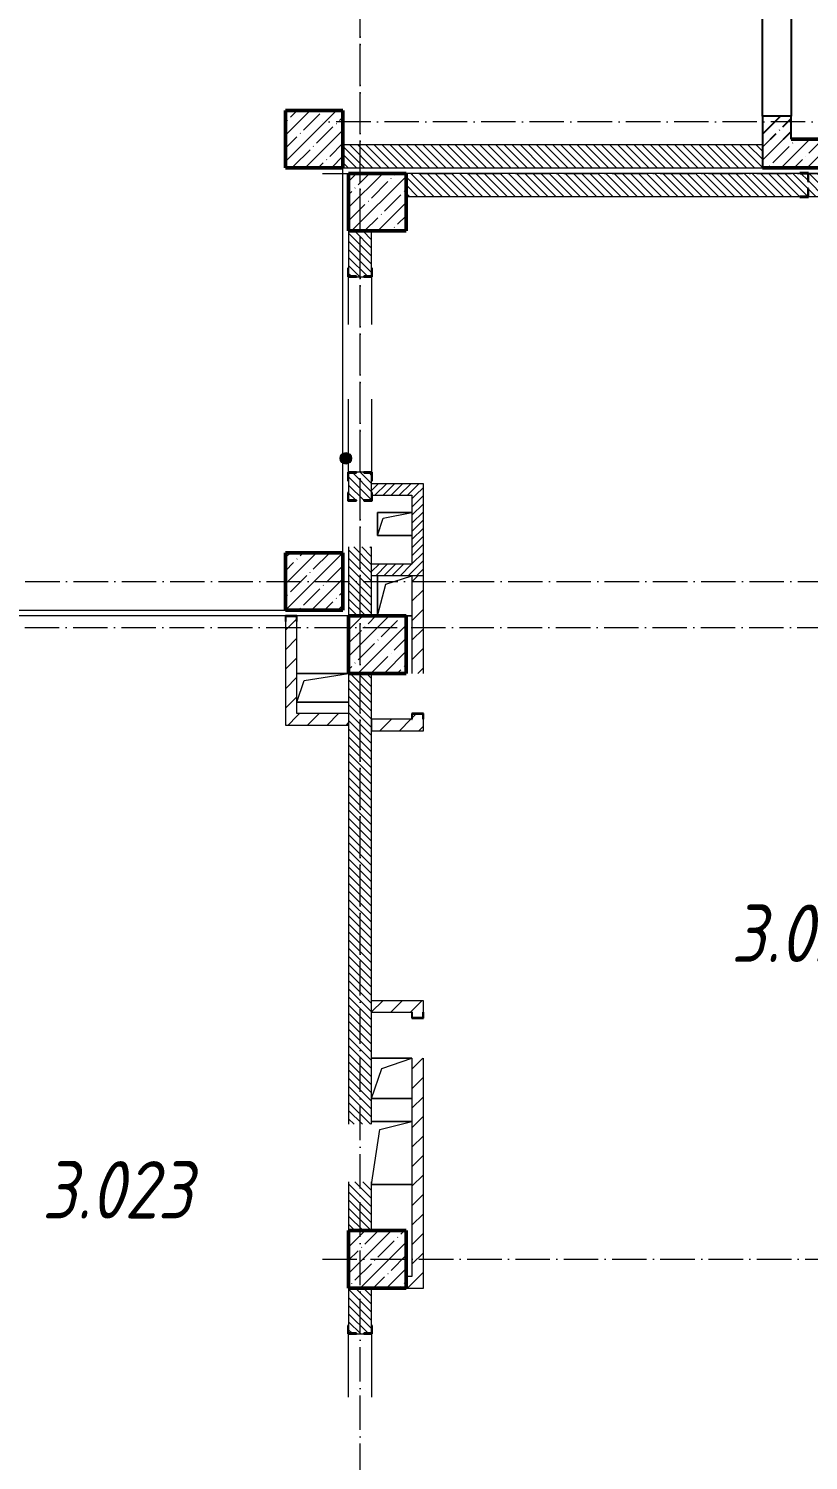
# Model space of a CAD drawing. Header units: millimetres. Extents: x -401725 to 250493, y 305116 to 802890.
# Drawn here: x 232895 to 239679, y 494597 to 507058 of the extents above; entities that cross this region are included whole.
import ezdxf

# ---------------------------------------------------------------- set-up
doc = ezdxf.new("R2010")
doc.units = ezdxf.units.MM
doc.linetypes.add('50_200_ШТРИХ_1Т_ш5_п1_п1_', pattern=[700, 500, -100, 0, -100])
for name, color, linetype, lineweight in [('A-FLOR-____-OTLN', 7, 'Continuous', 9), ('A-GENM-____-MCUT', 7, 'Continuous', 25), ('A-GENM-____-OTLN', 7, 'Continuous', 9), ('A-GENM-____-OTLN-1', 7, 'Continuous', 25), ('A-WALL-____-MCUT', 7, 'Continuous', 13), ('A-WALL-____-MCUT-1', 7, 'Continuous', 9), ('A-WALL-____-MCUT-2', 7, 'Continuous', 50), ('A-WALL-____-MCUT-3', 7, 'Continuous', 9), ('A-WALL-____-PATT-1', 7, 'Continuous', 9), ('A-WALL-FNSH-MCUT-1', 7, 'Continuous', 9), ('G-____-____-TEXT', 7, 'Continuous', 9), ('I-WALL-____-OTLN', 7, 'Continuous', 9), ('S-COLS-____-MCUT', 7, 'Continuous', 50), ('S-COLS-____-OTLN', 7, 'Continuous', 9), ('S-GRID-____-OTLN-1', 7, '50_200_ШТРИХ_1Т_ш5_п1_п1_', 9), ('Марки помещений', 7, 'Continuous', 9)]:
    doc.layers.add(name, color=color, linetype=linetype, lineweight=lineweight)
doc.styles.add('ISOCPEUR_I_2', font='isocpeui.ttf', dxfattribs={"width": 0.85, "height": 2.3})
pattern_1 = [(135, (142429.057, 459015.94), (-35.35534, -35.35534), [])]
pattern_2 = [(45, (-93500, -46531.04), (-114.04925, 114.04925), []), (45, (-93385.95, -46531.04), (-114.04925, 114.04925), [201.613, -40.323, 3.353, -36.97])]
pattern_3 = [(45, (-93500, -42681.04), (-114.04925, 114.04925), []), (45, (-93385.95, -42681.04), (-114.04925, 114.04925), [201.613, -40.323, 3.353, -36.97])]
pattern_4 = [(45, (-92950, -43231.04), (-114.04925, 114.04925), []), (45, (-92835.95, -43231.04), (-114.04925, 114.04925), [201.613, -40.323, 3.353, -36.97])]
pattern_5 = [(45, (-92950, -47081.04), (-114.04925, 114.04925), []), (45, (-92835.95, -47081.04), (-114.04925, 114.04925), [201.613, -40.323, 3.353, -36.97])]
pattern_6 = [(45, (142429.057, 459015.94), (-35.35534, 35.35534), [])]
pattern_7 = [(45, (142429.06, 459015.94), (-114.04925, 114.04925), []), (45, (142543.1, 459015.94), (-114.04925, 114.04925), [201.612, -40.322, 3.353, -36.97])]
pattern_8 = [(45, (142429.06, 459015.94), (-84.85281, 84.85281), [])]

# ---------------------------------------------------------------- blocks, each defined once
blk = doc.blocks.new('BSC_Колонна _Прямоугольная - 500х500-V115-АР1_План отверстий 3 этажа в осях 1-64_Ю-ЯЯ')
at = {"layer": 'S-COLS-____-OTLN'}
h = blk.add_hatch(dxfattribs=at)
h.set_pattern_fill('FP_120', color=256, style=0, pattern_type=2)
h.set_pattern_definition(pattern_2)
h.paths.add_polyline_path([(-250, -250), (250, -250), (250, 250), (-250, 250)], flags=0)
at = {"layer": 'S-COLS-____-MCUT'}
for p, q in [((250, 250), (-250, 250)), ((-250, 250), (-250, -250)), ((250, -250), (250, 250)), ((-250, -250), (250, -250))]:
    blk.add_line(p, q, dxfattribs=at)
blk = doc.blocks.new('BSC_Колонна _Прямоугольная - 500х500-V117-АР1_План отверстий 3 этажа в осях 1-64_Ю-ЯЯ')
at = {"layer": 'S-COLS-____-OTLN'}
h = blk.add_hatch(dxfattribs=at)
h.set_pattern_fill('FP_122', color=256, style=0, pattern_type=2)
h.set_pattern_definition(pattern_3)
h.paths.add_polyline_path([(-250, -250), (250, -250), (250, 250), (-250, 250), (-250, 12)], flags=0)
at = {"layer": 'S-COLS-____-MCUT'}
for p, q in [((250, 250), (-250, 250)), ((-250, 250), (-250, -250)), ((250, -250), (250, 250)), ((-250, -250), (250, -250))]:
    blk.add_line(p, q, dxfattribs=at)
blk = doc.blocks.new('BSC_Колонна _Прямоугольная - 500х500-V122-АР1_План отверстий 3 этажа в осях 1-64_Ю-ЯЯ')
at = {"layer": 'S-COLS-____-OTLN'}
h = blk.add_hatch(dxfattribs=at)
h.set_pattern_fill('FP_127', color=256, style=0, pattern_type=2)
h.set_pattern_definition(pattern_4)
h.paths.add_polyline_path([(-250, -250), (250, -250), (250, 250), (-250, 250)], flags=0)
at = {"layer": 'S-COLS-____-MCUT'}
for p, q in [((250, 250), (-250, 250)), ((-250, 250), (-250, -250)), ((250, -250), (250, 250)), ((-250, -250), (250, -250))]:
    blk.add_line(p, q, dxfattribs=at)
blk = doc.blocks.new('BSC_Колонна _Прямоугольная - 500х500-V123-АР1_План отверстий 3 этажа в осях 1-64_Ю-ЯЯ')
at = {"layer": 'S-COLS-____-OTLN'}
h = blk.add_hatch(dxfattribs=at)
h.set_pattern_fill('FP_128', color=256, style=0, pattern_type=2)
h.set_pattern_definition(pattern_5)
h.paths.add_polyline_path([(-250, -250), (250, -250), (250, 250), (-250, 250)], flags=0)
at = {"layer": 'S-COLS-____-MCUT'}
for p, q in [((250, 250), (-250, 250)), ((-250, 250), (-250, -250)), ((250, -250), (250, 250)), ((-250, -250), (250, -250))]:
    blk.add_line(p, q, dxfattribs=at)
blk = doc.blocks.new('Фахверк_СКБ_Уголок - 200_3550-28267367-АР1_План отверстий 3 этажа в осях 1-64_Ю-ЯЯ')
at = {"layer": 'A-GENM-____-MCUT'}
for p, q in [((200, 156), (125, 156)), ((125, 156), (125, 81)), ((131, 81), (131, 150)), ((131, 150), (200, 150)), ((200, 150), (200, 156)), ((125, 81), (131, 81)), ((131, 19), (125, 19)), ((125, 19), (125, -56)), ((131, -50), (131, 19)), ((125, -56), (200, -56)), ((200, -50), (131, -50)), ((200, -56), (200, -50))]:
    blk.add_line(p, q, dxfattribs=at)
blk = doc.blocks.new('Фахверк_СКБ_Уголок - 200_3960-28268576-АР1_План отверстий 3 этажа в осях 1-64_Ю-ЯЯ')
at = {"layer": 'A-GENM-____-MCUT'}
for p, q in [((200, 156), (125, 156)), ((125, 156), (125, 81)), ((131, 81), (131, 150)), ((131, 150), (200, 150)), ((200, 150), (200, 156)), ((125, 81), (131, 81)), ((131, 19), (125, 19)), ((125, 19), (125, -56)), ((131, -50), (131, 19)), ((125, -56), (200, -56)), ((200, -50), (131, -50)), ((200, -56), (200, -50))]:
    blk.add_line(p, q, dxfattribs=at)
blk = doc.blocks.new('154_Фахверк_СКБ_Швеллер - Тип_100_3960-28318856-АР1_План отверстий 3 этажа в осях 1-64_Ю-ЯЯ')
at = {"layer": 'A-GENM-____-MCUT'}
for p, q in [((175, 50), (125, 50)), ((125, 50), (125, -50)), ((128, 47), (175, 47)), ((128, -47), (128, 47)), ((175, 47), (175, 50)), ((125, -50), (175, -50)), ((175, -47), (128, -47)), ((175, -50), (175, -47))]:
    blk.add_line(p, q, dxfattribs=at)
blk = doc.blocks.new('AR_Отверстие прямоугольное _в плите_ - AR_Отверстие прямоугольное _в плите_-V172-АР1_План отверстий 3 этажа в осях 1-64_Ю-ЯЯ')
at = {"layer": 'A-GENM-____-OTLN'}
for p, q in [((150, 100), (-150, 100)), ((-150, 100), (-150, -100)), ((-150, -100), (-100, 50)), ((-100, 50), (150, 100)), ((-150, -100), (150, -100))]:
    blk.add_line(p, q, dxfattribs=at)
blk = doc.blocks.new('AR_Отверстие прямоугольное _в плите_ - AR_Отверстие прямоугольное _в плите_-30552830-АР1_План отверстий 3 этажа в осях 1-64_Ю-ЯЯ')
at = {"layer": 'A-GENM-____-OTLN'}
for p, q in [((225, 125), (-225, 125)), ((-163, 63), (225, 125)), ((-225, -125), (-163, 63)), ((-225, -125), (225, -125))]:
    blk.add_line(p, q, dxfattribs=at)
blk = doc.blocks.new('AR_Отверстие прямоугольное _в плите_ - AR_Отверстие прямоугольное _в плите_-30552583-АР1_План отверстий 3 этажа в осях 1-64_Ю-ЯЯ')
at = {"layer": 'A-GENM-____-OTLN'}
for p, q in [((-150, 175), (-150, -175)), ((-75, 100), (150, 175)), ((-150, -175), (-75, 100)), ((100, -175), (150, -175))]:
    blk.add_line(p, q, dxfattribs=at)
blk = doc.blocks.new('154_Фахверк_СКБ_Швеллер - Тип_100_3960_зеркало-28515619-АР1_План отверстий 3 этажа в осях 1-64_Ю-ЯЯ')
at = {"layer": 'A-GENM-____-MCUT'}
for p, q in [((175, 50), (125, 50)), ((125, 50), (125, -50)), ((128, 47), (175, 47)), ((128, -47), (128, 47)), ((175, 47), (175, 50)), ((125, -50), (175, -50)), ((175, -47), (128, -47)), ((175, -50), (175, -47))]:
    blk.add_line(p, q, dxfattribs=at)
blk = doc.blocks.new('BSC_Колонна _Прямоугольная - 500х500-V36-АР1_План отверстий 3 этажа в осях 1-64_А-ГГ')
at = {"layer": 'S-COLS-____-OTLN'}
h = blk.add_hatch(dxfattribs=at)
h.set_pattern_fill('FP_73', color=256, style=0, pattern_type=2)
h.set_pattern_definition([(45, (-93500, -37331.04), (-114.04925, 114.04925), []), (45, (-93385.95, -37331.04), (-114.04925, 114.04925), [201.613, -40.323, 3.353, -36.97])])
h.paths.add_polyline_path([(-250, -250), (250, -250), (250, 250), (-250, 250)], flags=0)
at = {"layer": 'S-COLS-____-MCUT'}
for p, q in [((250, 250), (-250, 250)), ((-250, 250), (-250, -250)), ((250, -250), (250, 250)), ((-250, -250), (250, -250))]:
    blk.add_line(p, q, dxfattribs=at)
blk = doc.blocks.new('BSC_Колонна _Прямоугольная - 500х500-V139-АР1_План отверстий 3 этажа в осях 1-64_А-ГГ')
at = {"layer": 'S-COLS-____-OTLN'}
h = blk.add_hatch(dxfattribs=at)
h.set_pattern_fill('FP_162', color=256, style=0, pattern_type=2)
h.set_pattern_definition(pattern_2)
h.paths.add_polyline_path([(-250, -250), (250, -250), (250, 250), (-250, 250)], flags=0)
at = {"layer": 'S-COLS-____-MCUT'}
for p, q in [((250, 250), (-250, 250)), ((-250, 250), (-250, -250)), ((250, -250), (250, 250)), ((-250, -250), (250, -250))]:
    blk.add_line(p, q, dxfattribs=at)
blk = doc.blocks.new('BSC_Колонна _Прямоугольная - 500х500-V141-АР1_План отверстий 3 этажа в осях 1-64_А-ГГ')
at = {"layer": 'S-COLS-____-OTLN'}
h = blk.add_hatch(dxfattribs=at)
h.set_pattern_fill('FP_164', color=256, style=0, pattern_type=2)
h.set_pattern_definition(pattern_3)
h.paths.add_polyline_path([(-250, -250), (250, -250), (250, 250), (-250, 250), (-250, 194)], flags=0)
at = {"layer": 'S-COLS-____-MCUT'}
for p, q in [((250, 250), (-250, 250)), ((-250, 250), (-250, -250)), ((250, -250), (250, 250)), ((-250, -250), (250, -250))]:
    blk.add_line(p, q, dxfattribs=at)
blk = doc.blocks.new('BSC_Колонна _Прямоугольная - 500х500-V146-АР1_План отверстий 3 этажа в осях 1-64_А-ГГ')
at = {"layer": 'S-COLS-____-OTLN'}
h = blk.add_hatch(dxfattribs=at)
h.set_pattern_fill('FP_169', color=256, style=0, pattern_type=2)
h.set_pattern_definition(pattern_4)
h.paths.add_polyline_path([(-250, -250), (250, -250), (250, 250), (-250, 250)], flags=0)
at = {"layer": 'S-COLS-____-MCUT'}
for p, q in [((250, 250), (-250, 250)), ((-250, 250), (-250, -250)), ((250, -250), (250, 250)), ((-250, -250), (250, -250))]:
    blk.add_line(p, q, dxfattribs=at)
blk = doc.blocks.new('BSC_Колонна _Прямоугольная - 500х500-V147-АР1_План отверстий 3 этажа в осях 1-64_А-ГГ')
at = {"layer": 'S-COLS-____-OTLN'}
h = blk.add_hatch(dxfattribs=at)
h.set_pattern_fill('FP_170', color=256, style=0, pattern_type=2)
h.set_pattern_definition(pattern_5)
h.paths.add_polyline_path([(-250, -250), (250, -250), (250, 250), (-250, 250)], flags=0)
at = {"layer": 'S-COLS-____-MCUT'}
for p, q in [((250, 250), (-250, 250)), ((-250, 250), (-250, -250)), ((250, -250), (250, 250)), ((-250, -250), (250, -250))]:
    blk.add_line(p, q, dxfattribs=at)
blk = doc.blocks.new('Фахверк_СКБ_Уголок - 200_3550-28267367-АР1_План отверстий 3 этажа в осях 1-64_А-ГГ')
at = {"layer": 'A-GENM-____-MCUT'}
for p, q in [((200, 156), (125, 156)), ((125, 156), (125, 81)), ((131, 81), (131, 150)), ((131, 150), (200, 150)), ((200, 150), (200, 156)), ((125, 81), (131, 81)), ((131, 19), (125, 19)), ((125, 19), (125, -56)), ((131, -50), (131, 19)), ((125, -56), (200, -56)), ((200, -50), (131, -50)), ((200, -56), (200, -50))]:
    blk.add_line(p, q, dxfattribs=at)
blk = doc.blocks.new('Фахверк_СКБ_Уголок - 200_3960-28268576-АР1_План отверстий 3 этажа в осях 1-64_А-ГГ')
at = {"layer": 'A-GENM-____-MCUT'}
for p, q in [((200, 156), (125, 156)), ((125, 156), (125, 81)), ((131, 81), (131, 150)), ((131, 150), (200, 150)), ((200, 150), (200, 156)), ((125, 81), (131, 81)), ((131, 19), (125, 19)), ((125, 19), (125, -56)), ((131, -50), (131, 19)), ((125, -56), (200, -56)), ((200, -50), (131, -50)), ((200, -56), (200, -50))]:
    blk.add_line(p, q, dxfattribs=at)
blk = doc.blocks.new('154_Фахверк_СКБ_Швеллер - Тип_100_3960-28318856-АР1_План отверстий 3 этажа в осях 1-64_А-ГГ')
at = {"layer": 'A-GENM-____-MCUT'}
for p, q in [((175, 50), (125, 50)), ((125, 50), (125, -50)), ((128, 47), (175, 47)), ((128, -47), (128, 47)), ((175, 47), (175, 50)), ((125, -50), (175, -50)), ((175, -47), (128, -47)), ((175, -50), (175, -47))]:
    blk.add_line(p, q, dxfattribs=at)
blk = doc.blocks.new('AR_Отверстие прямоугольное _в плите_ - AR_Отверстие прямоугольное _в плите_-30423629-АР1_План отверстий 3 этажа в осях 1-64_А-ГГ')
at = {"layer": 'A-GENM-____-OTLN'}
for p, q in [((150, 100), (-150, 100)), ((-150, 100), (-150, -100)), ((-150, -100), (-100, 50)), ((-100, 50), (150, 100)), ((-150, -100), (150, -100))]:
    blk.add_line(p, q, dxfattribs=at)
blk = doc.blocks.new('AR_Отверстие прямоугольное _в плите_ - AR_Отверстие прямоугольное _в плите_-30552830-АР1_План отверстий 3 этажа в осях 1-64_А-ГГ')
at = {"layer": 'A-GENM-____-OTLN'}
for p, q in [((225, 125), (-225, 125)), ((-163, 63), (225, 125)), ((-225, -125), (-163, 63)), ((-225, -125), (225, -125))]:
    blk.add_line(p, q, dxfattribs=at)
blk = doc.blocks.new('AR_Отверстие прямоугольное _в плите_ - AR_Отверстие прямоугольное _в плите_-30552583-АР1_План отверстий 3 этажа в осях 1-64_А-ГГ')
at = {"layer": 'A-GENM-____-OTLN'}
for p, q in [((-150, 175), (-150, -175)), ((-75, 100), (150, 175)), ((-150, -175), (-75, 100)), ((100, -175), (150, -175))]:
    blk.add_line(p, q, dxfattribs=at)
blk = doc.blocks.new('AR_Отверстие прямоугольное _в плите_ - AR_Отверстие прямоугольное _в плите_-30552844-АР1_План отверстий 3 этажа в осях 1-64_А-ГГ')
at = {"layer": 'A-GENM-____-OTLN'}
for p, q in [((175, 175), (-175, 175)), ((-87, 87), (175, 175)), ((-175, -175), (-87, 87)), ((-175, -175), (175, -175))]:
    blk.add_line(p, q, dxfattribs=at)
blk = doc.blocks.new('AR_Отверстие прямоугольное _в плите_ - AR_Отверстие прямоугольное _в плите_-30552585-АР1_План отверстий 3 этажа в осях 1-64_А-ГГ')
at = {"layer": 'A-GENM-____-OTLN'}
for p, q in [((175, 275), (-175, 275)), ((-105, 205), (175, 275)), ((-175, -275), (-105, 205)), ((-175, -275), (175, -275))]:
    blk.add_line(p, q, dxfattribs=at)
blk = doc.blocks.new('154_Фахверк_СКБ_Швеллер - Тип_100_3960_зеркало-28515619-АР1_План отверстий 3 этажа в осях 1-64_А-ГГ')
at = {"layer": 'A-GENM-____-MCUT'}
for p, q in [((175, 50), (125, 50)), ((125, 50), (125, -50)), ((128, 47), (175, 47)), ((128, -47), (128, 47)), ((175, 47), (175, 50)), ((125, -50), (175, -50)), ((175, -47), (128, -47)), ((175, -50), (175, -47))]:
    blk.add_line(p, q, dxfattribs=at)

msp = doc.modelspace()

# ---------------------------------------------------------------- hatches: boundary and pattern name
h = msp.add_hatch()
h.set_pattern_fill('FP_12', color=256, style=0, pattern_type=2)
h.set_pattern_definition(pattern_7)
h.paths.add_polyline_path([(239279.0567, 506096.983), (239529.0567, 506096.983), (239529.0567, 506296.983), (239279.0567, 506296.983)], flags=0)
h.paths.add_polyline_path([(239529.0567, 507896.983), (239529.0567, 508746.983), (239279.0567, 508746.983), (239279.0567, 507896.983)], flags=0)
h = msp.add_hatch()
h.set_pattern_fill('FP_38', color=256, style=0, pattern_type=2)
h.set_pattern_definition(pattern_7)
h.paths.add_polyline_path([(239529.0567, 506096.983), (239529.0567, 506296.983), (239279.0567, 506296.983), (239279.0567, 506096.983)], flags=0)
at = {"layer": 'A-WALL-____-PATT-1'}
h = msp.add_hatch(dxfattribs=at)
h.set_pattern_fill('FP_12', color=256, style=0, pattern_type=2)
h.set_pattern_definition(pattern_7)
h.paths.add_polyline_path([(243679.0567, 505846.983), (243679.0567, 506096.983), (239279.0567, 506096.983), (239279.0567, 505846.983), (243160.4952, 505846.983)], flags=0)
h = msp.add_hatch(dxfattribs=at)
h.set_pattern_fill('FP_38', color=256, style=0, pattern_type=2)
h.set_pattern_definition(pattern_7)
h.paths.add_polyline_path([(243679.0567, 505846.983), (243679.0567, 506096.983), (239279.0567, 506096.983), (239279.0567, 505846.983), (243160.8442, 505846.983)], flags=0)
h = msp.add_hatch(dxfattribs=at)
h.set_pattern_fill('FP_9', color=256, style=0, pattern_type=2)
h.set_pattern_definition(pattern_1)
h.paths.add_polyline_path([(239279.0567, 505846.983), (239279.0567, 506046.983), (235629.0567, 506046.983), (235629.0567, 505846.983), (237858.1023, 505846.983)], flags=0)
h = msp.add_hatch(dxfattribs=at)
h.set_pattern_fill('FP_6', color=256, style=0, pattern_type=2)
h.set_pattern_definition(pattern_1)
h.paths.add_polyline_path([(239279.0567, 505846.983), (239279.0567, 506046.983), (235629.0567, 506046.983), (235629.0567, 505846.983), (237858.4513, 505846.983)], flags=0)
h = msp.add_hatch(dxfattribs=at)
h.set_pattern_fill('FP_9', color=256, style=0, pattern_type=2)
h.set_pattern_definition(pattern_1)
h.paths.add_polyline_path([(243179.0567, 505596.983), (243179.0567, 505796.983), (239679.0567, 505796.983), (239679.0567, 505727.983), (239673.0567, 505727.983), (239673.0567, 505796.983), (236179.0567, 505796.983), (236179.0567, 505596.983), (239673.0567, 505596.983), (239673.0567, 505665.983), (239679.0567, 505665.983), (239679.0567, 505596.983), (243160.4952, 505596.983)], flags=0)
h = msp.add_hatch(dxfattribs=at)
h.set_pattern_fill('FP_6', color=256, style=0, pattern_type=2)
h.set_pattern_definition(pattern_1)
h.paths.add_polyline_path([(243179.0567, 505596.983), (243179.0567, 505796.983), (239679.0567, 505796.983), (239679.0567, 505727.983), (239673.0567, 505727.983), (239673.0567, 505796.983), (236179.0567, 505796.983), (236179.0567, 505596.983), (239673.0567, 505596.983), (239673.0567, 505665.983), (239679.0567, 505665.983), (239679.0567, 505596.983), (243160.8442, 505596.983)], flags=0)
h = msp.add_hatch(dxfattribs=at)
h.set_pattern_fill('FP_9', color=256, style=0, pattern_type=2)
h.set_pattern_definition(pattern_1)
h.paths.add_polyline_path([(235679.0567, 501946.983), (235879.0567, 501946.983), (235879.0567, 502546.983), (235679.0567, 502546.983), (235679.0567, 502516.2703)], flags=0)
h.paths.add_polyline_path([(235748.0567, 502946.983), (235810.0567, 502946.983), (235810.0567, 502952.983), (235879.0567, 502952.983), (235878.0967, 503190.983), (235810.0567, 503190.983), (235810.0567, 503196.983), (235748.0567, 503196.983), (235748.0567, 503190.983), (235679.0567, 503190.983), (235679.0567, 502952.983), (235748.0567, 502952.983)], flags=0)
h.paths.add_polyline_path([(235748.0567, 504896.983), (235810.0567, 504896.983), (235810.0567, 504902.983), (235879.0567, 504902.983), (235879.0567, 505296.983), (235679.0567, 505296.983), (235679.0567, 504902.983), (235748.0567, 504902.983)], flags=0)
h = msp.add_hatch(dxfattribs=at)
h.set_pattern_fill('FP_6', color=256, style=0, pattern_type=2)
h.set_pattern_definition(pattern_1)
h.paths.add_polyline_path([(235679.0567, 501946.983), (235879.0567, 501946.983), (235879.0567, 502546.983), (235679.0567, 502546.983)], flags=0)
h.paths.add_polyline_path([(235810.0567, 502946.983), (235810.0567, 502952.983), (235879.0567, 502952.983), (235878.0967, 503190.983), (235810.0567, 503190.983), (235810.0567, 503196.983), (235748.0567, 503196.983), (235748.0567, 503190.983), (235679.0567, 503190.983), (235679.0567, 502952.983), (235748.0567, 502952.983), (235748.0567, 502946.983)], flags=0)
h.paths.add_polyline_path([(235810.0567, 504896.983), (235810.0567, 504902.983), (235879.0567, 504902.983), (235879.0567, 505296.983), (235679.0567, 505296.983), (235679.0567, 504902.983), (235748.0567, 504902.983), (235748.0567, 504896.983)], flags=0)
h = msp.add_hatch(dxfattribs=at)
h.set_pattern_fill('FP_8', color=256, style=0, pattern_type=2)
h.set_pattern_definition(pattern_6)
h.paths.add_polyline_path([(236329.0567, 502996.983), (236329.0567, 503096.983), (235879.0567, 503096.983), (235879.0567, 503021.983), (235885.0567, 503021.983), (235885.0567, 502996.983), (236229.0567, 502996.983)], flags=0)
h = msp.add_hatch(dxfattribs=at)
h.set_pattern_fill('FP_5', color=256, style=0, pattern_type=2)
h.set_pattern_definition(pattern_6)
h.paths.add_polyline_path([(236329.0567, 502996.983), (236329.0567, 503096.983), (235879.0567, 503096.983), (235879.0567, 503021.983), (235885.0567, 503021.983), (235885.0567, 502996.983), (236229.0567, 502996.983)], flags=0)
h = msp.add_hatch(dxfattribs=at)
h.set_pattern_fill('FP_8', color=256, style=0, pattern_type=2)
h.set_pattern_definition(pattern_6)
h.paths.add_polyline_path([(236329.0567, 502396.983), (236329.0567, 502996.983), (236229.0567, 502996.983), (236229.0567, 502396.983)], flags=0)
h = msp.add_hatch(dxfattribs=at)
h.set_pattern_fill('FP_5', color=256, style=0, pattern_type=2)
h.set_pattern_definition(pattern_6)
h.paths.add_polyline_path([(236329.0567, 502396.983), (236329.0567, 502996.983), (236229.0567, 502996.983), (236229.0567, 502396.983)], flags=0)
h = msp.add_hatch(dxfattribs=at)
h.set_pattern_fill('FP_8', color=256, style=0, pattern_type=2)
h.set_pattern_definition(pattern_6)
h.paths.add_polyline_path([(236329.0567, 502296.983), (236329.0567, 502396.983), (235879.0567, 502396.983), (235879.0567, 502296.983), (236090.638, 502296.983)], flags=0)
h = msp.add_hatch(dxfattribs=at)
h.set_pattern_fill('FP_5', color=256, style=0, pattern_type=2)
h.set_pattern_definition(pattern_6)
h.paths.add_polyline_path([(236329.0567, 502296.983), (236329.0567, 502396.983), (235879.0567, 502396.983), (235879.0567, 502296.983), (236090.9871, 502296.983)], flags=0)
h = msp.add_hatch(dxfattribs=at)
h.set_pattern_fill('FP_7', color=256, style=0, pattern_type=2)
h.set_pattern_definition(pattern_8)
h.paths.add_polyline_path([(236279.0567, 501046.983), (236326.0567, 501046.983), (236326.0567, 501093.983), (236232.0567, 501093.983), (236232.0567, 501046.983)], flags=0)
h.paths.add_polyline_path([(236229.0567, 501446.983), (236329.0567, 501446.983), (236329.0567, 502296.983), (236229.0567, 502296.983)], flags=0)
h = msp.add_hatch(dxfattribs=at)
h.set_pattern_fill('FP_4', color=256, style=0, pattern_type=2)
h.set_pattern_definition(pattern_8)
h.paths.add_polyline_path([(236279.0567, 501046.983), (236326.0567, 501046.983), (236326.0567, 501093.983), (236232.0567, 501093.983), (236232.0567, 501046.983)], flags=0)
h.paths.add_polyline_path([(236229.0567, 501446.983), (236329.0567, 501446.983), (236329.0567, 502296.983), (236229.0567, 502296.983)], flags=0)
h = msp.add_hatch(dxfattribs=at)
h.set_pattern_fill('FP_7', color=256, style=0, pattern_type=2)
h.set_pattern_definition(pattern_8)
h.paths.add_polyline_path([(235229.0567, 500996.983), (235229.0567, 501896.983), (235226.0567, 501896.983), (235226.0567, 501943.983), (235132.0567, 501943.983), (235132.0567, 501896.983), (235129.0567, 501896.983), (235129.0567, 500996.983)], flags=0)
h = msp.add_hatch(dxfattribs=at)
h.set_pattern_fill('FP_4', color=256, style=0, pattern_type=2)
h.set_pattern_definition(pattern_8)
h.paths.add_polyline_path([(235129.0567, 500996.983), (235229.0567, 500996.983), (235229.0567, 501896.983), (235226.0567, 501896.983), (235226.0567, 501943.983), (235132.0567, 501943.983), (235132.0567, 501896.983), (235129.0567, 501896.983), (235129.0567, 501031.4523)], flags=0)
h = msp.add_hatch(dxfattribs=at)
h.set_pattern_fill('FP_6', color=256, style=0, pattern_type=2)
h.set_pattern_definition(pattern_1)
h.paths.add_polyline_path([(235879.0567, 496596.983), (235879.0567, 497021.983), (235679.0567, 497021.983), (235679.0567, 496596.983)], flags=0)
h.paths.add_polyline_path([(235879.0567, 497521.983), (235879.0567, 501446.983), (235679.0567, 501446.983), (235679.0567, 497521.983)], flags=0)
h = msp.add_hatch(dxfattribs=at)
h.set_pattern_fill('FP_7', color=256, style=0, pattern_type=2)
h.set_pattern_definition(pattern_8)
h.paths.add_polyline_path([(235679.0567, 500996.983), (235679.0567, 501096.983), (235229.0567, 501096.983), (235229.0567, 500996.983)], flags=0)
h = msp.add_hatch(dxfattribs=at)
h.set_pattern_fill('FP_4', color=256, style=0, pattern_type=2)
h.set_pattern_definition(pattern_8)
h.paths.add_polyline_path([(235679.0567, 500996.983), (235679.0567, 501096.983), (235229.0567, 501096.983), (235229.0567, 500996.983)], flags=0)
h = msp.add_hatch(dxfattribs=at)
h.set_pattern_fill('FP_7', color=256, style=0, pattern_type=2)
h.set_pattern_definition(pattern_8)
h.paths.add_polyline_path([(235879.0567, 500946.983), (236329.0567, 500946.983), (236329.0567, 501046.983), (235879.0567, 501046.983)], flags=0)
h = msp.add_hatch(dxfattribs=at)
h.set_pattern_fill('FP_4', color=256, style=0, pattern_type=2)
h.set_pattern_definition(pattern_8)
h.paths.add_polyline_path([(235879.0567, 500946.983), (236329.0567, 500946.983), (236329.0567, 501046.983), (235879.0567, 501046.983), (235879.0567, 501031.4523)], flags=0)
h = msp.add_hatch(dxfattribs=at)
h.set_pattern_fill('FP_4', color=256, style=0, pattern_type=2)
h.set_pattern_definition(pattern_8)
h.paths.add_polyline_path([(236229.0567, 498496.983), (236229.0567, 498596.983), (235879.0567, 498596.983), (235879.0567, 498496.983)], flags=0)
h = msp.add_hatch(dxfattribs=at)
h.set_pattern_fill('FP_4', color=256, style=0, pattern_type=2)
h.set_pattern_definition(pattern_8)
h.paths.add_polyline_path([(236329.0567, 496096.983), (236329.0567, 498096.983), (236229.0567, 498096.983), (236229.0567, 496096.983)], flags=0)
h.paths.add_polyline_path([(236322.9317, 498449.983), (236326.0567, 498449.983), (236326.0567, 498496.983), (236329.0567, 498496.983), (236329.0567, 498596.983), (236229.0567, 498596.983), (236229.0567, 498496.983), (236232.0567, 498496.983), (236232.0567, 498449.983)], flags=0)
h = msp.add_hatch(dxfattribs=at)
h.set_pattern_fill('FP_6', color=256, style=0, pattern_type=2)
h.set_pattern_definition(pattern_1)
h.paths.add_polyline_path([(235679.0567, 493596.983), (235879.0567, 493596.983), (235879.0567, 493990.983), (235810.0567, 493990.983), (235810.0567, 493996.983), (235748.0567, 493996.983), (235748.0567, 493990.983), (235679.0567, 493990.983), (235679.0567, 493921.983)], flags=0)
h.paths.add_polyline_path([(235810.0567, 495696.983), (235810.0567, 495702.983), (235879.0567, 495702.983), (235879.0567, 496096.983), (235679.0567, 496096.983), (235679.0567, 495702.983), (235748.0567, 495702.983), (235748.0567, 495696.983)], flags=0)
h = msp.add_hatch(dxfattribs=at)
h.set_pattern_fill('FP_4', color=256, style=0, pattern_type=2)
h.set_pattern_definition(pattern_8)
h.paths.add_polyline_path([(236229.0567, 496096.983), (236229.0567, 496196.983), (236179.0567, 496196.983), (236179.0567, 496096.983)], flags=0)
at = {"layer": 'G-____-____-TEXT'}
h = msp.add_hatch(color=256, dxfattribs=at)
edge = h.paths.add_edge_path(flags=0)
edge.add_arc((235654.0223, 503318.1926), 50, 0, 360)
h = msp.add_hatch(color=256, dxfattribs=at)
edge = h.paths.add_edge_path(flags=0)
edge.add_arc((235654.0223, 503318.1926), 50, 0, 360)

# ---------------------------------------------------------------- linework, layer by layer
for p, q in [((239279.0567, 506296.983), (239279.0567, 507896.983)), ((239529.0567, 507896.983), (239529.0567, 506296.983)), ((239529.0567, 506296.983), (239279.0567, 506296.983)), ((239279.0567, 506296.983), (239279.0567, 505846.983)), ((239279.0567, 506296.983), (239279.0567, 505846.983)), ((239529.0567, 506096.983), (239529.0567, 506296.983)), ((239529.0567, 506096.983), (239529.0567, 506296.983))]:
    msp.add_line(p, q)
at = {"layer": 'A-FLOR-____-OTLN'}
for p, q in [((235629.0567, 502496.983), (235629.0567, 505846.983)), ((235629.0567, 502496.983), (235629.0567, 505846.983)), ((235929.0567, 502846.983), (236229.0567, 502846.983)), ((235929.0567, 502646.983), (235929.0567, 502846.983)), ((235929.0567, 502846.983), (236229.0567, 502846.983)), ((235929.0567, 502646.983), (235929.0567, 502846.983)), ((236229.0567, 502646.983), (235929.0567, 502646.983)), ((236229.0567, 502646.983), (235929.0567, 502646.983)), ((235929.0567, 501946.983), (235929.0567, 502296.983)), ((235929.0567, 501946.983), (235929.0567, 502296.983)), ((231679.0567, 501996.983), (235129.0567, 501996.983)), ((231679.0567, 501996.983), (235129.0567, 501996.983)), ((235129.0567, 501946.983), (231679.0567, 501946.983)), ((235129.0567, 501946.983), (231679.0567, 501946.983)), ((235679.0567, 501946.983), (235229.0567, 501946.983)), ((235679.0567, 501946.983), (235229.0567, 501946.983)), ((236229.0567, 501946.983), (236179.0567, 501946.983)), ((236229.0567, 501946.983), (236179.0567, 501946.983)), ((235229.0567, 501446.983), (235679.0567, 501446.983)), ((235229.0567, 501446.983), (235679.0567, 501446.983)), ((235679.0567, 501196.983), (235229.0567, 501196.983)), ((235679.0567, 501196.983), (235229.0567, 501196.983)), ((235879.0567, 498096.983), (236229.0567, 498096.983)), ((236229.0567, 497746.983), (235879.0567, 497746.983)), ((235879.0567, 497546.983), (236229.0567, 497546.983)), ((236229.0567, 496996.983), (235879.0567, 496996.983))]:
    msp.add_line(p, q, dxfattribs=at)
at = {"layer": 'A-WALL-____-MCUT'}
for p, q in [((239279.0567, 506046.983), (235629.0567, 506046.983)), ((235629.0567, 505846.983), (239279.0567, 505846.983)), ((239604.0567, 505796.983), (236179.0567, 505796.983)), ((243179.0567, 505796.983), (239679.0567, 505796.983)), ((236179.0567, 505596.983), (239604.0567, 505596.983)), ((239679.0567, 505596.983), (243179.0567, 505596.983)), ((235679.0567, 505296.983), (235679.0567, 504971.983)), ((235879.0567, 504971.983), (235879.0567, 505296.983)), ((235748.0567, 504896.983), (235810.0567, 504896.983)), ((235810.0567, 503196.983), (235748.0567, 503196.983)), ((235679.0567, 503121.983), (235679.0567, 503021.983)), ((235879.0567, 503021.983), (235879.0567, 503121.983)), ((235679.0567, 502546.983), (235679.0567, 501946.983)), ((235879.0567, 501946.983), (235879.0567, 502546.983))]:
    msp.add_line(p, q, dxfattribs=at)
at = {"layer": 'A-WALL-____-MCUT-1'}
for p, q in [((243679.0567, 506096.983), (239529.0567, 506096.983)), ((239279.0567, 505846.983), (243679.0567, 505846.983))]:
    msp.add_line(p, q, dxfattribs=at)
at = {"layer": 'A-WALL-____-MCUT-2'}
for p, q in [((243679.0567, 506096.983), (239529.0567, 506096.983)), ((239279.0567, 505846.983), (243679.0567, 505846.983))]:
    msp.add_line(p, q, dxfattribs=at)
at = {"layer": 'A-WALL-____-MCUT-3'}
for p, q in [((239279.0567, 506046.983), (235629.0567, 506046.983)), ((235629.0567, 505846.983), (239279.0567, 505846.983)), ((239604.0567, 505796.983), (236179.0567, 505796.983)), ((236179.0567, 505596.983), (239604.0567, 505596.983)), ((235679.0567, 505296.983), (235679.0567, 504971.983)), ((235879.0567, 504971.983), (235879.0567, 505296.983)), ((235748.0567, 504896.983), (235810.0567, 504896.983)), ((235810.0567, 503196.983), (235748.0567, 503196.983)), ((235679.0567, 503121.983), (235679.0567, 503021.983)), ((235879.0567, 503021.983), (235879.0567, 503121.983)), ((235679.0567, 502546.983), (235679.0567, 501946.983)), ((235879.0567, 501946.983), (235879.0567, 502546.983)), ((235679.0567, 501446.983), (235679.0567, 497521.983)), ((235879.0567, 497521.983), (235879.0567, 501446.983)), ((235679.0567, 497021.983), (235679.0567, 496596.983)), ((235879.0567, 496596.983), (235879.0567, 497021.983)), ((235679.0567, 496096.983), (235679.0567, 495771.983)), ((235879.0567, 495771.983), (235879.0567, 496096.983)), ((235748.0567, 495696.983), (235810.0567, 495696.983))]:
    msp.add_line(p, q, dxfattribs=at)
at = {"layer": 'A-WALL-FNSH-MCUT-1'}
for p, q in [((236329.0567, 503096.983), (235879.0567, 503096.983)), ((236329.0567, 503096.983), (235879.0567, 503096.983)), ((236329.0567, 501446.983), (236329.0567, 503096.983)), ((236329.0567, 501446.983), (236329.0567, 503096.983)), ((235885.0567, 502996.983), (236229.0567, 502996.983)), ((235885.0567, 502996.983), (236229.0567, 502996.983)), ((236229.0567, 502996.983), (236229.0567, 502396.983)), ((236229.0567, 502996.983), (236229.0567, 502396.983)), ((236229.0567, 502396.983), (235879.0567, 502396.983)), ((236229.0567, 502396.983), (235879.0567, 502396.983)), ((236329.0567, 502296.983), (235879.0567, 502296.983)), ((236329.0567, 502296.983), (235879.0567, 502296.983)), ((236229.0567, 502296.983), (236229.0567, 501446.983)), ((236229.0567, 502296.983), (236229.0567, 501446.983)), ((235129.0567, 501896.983), (235129.0567, 500996.983)), ((235129.0567, 501896.983), (235129.0567, 500996.983)), ((235229.0567, 501096.983), (235229.0567, 501896.983)), ((235229.0567, 501096.983), (235229.0567, 501896.983)), ((235679.0567, 501096.983), (235229.0567, 501096.983)), ((235679.0567, 501096.983), (235229.0567, 501096.983)), ((235129.0567, 500996.983), (235679.0567, 500996.983)), ((235129.0567, 500996.983), (235679.0567, 500996.983)), ((236229.0567, 501046.983), (235879.0567, 501046.983)), ((236229.0567, 501046.983), (235879.0567, 501046.983)), ((235879.0567, 501046.983), (235879.0567, 500946.983)), ((235879.0567, 500946.983), (236329.0567, 500946.983)), ((235879.0567, 500946.983), (236329.0567, 500946.983)), ((236329.0567, 500946.983), (236329.0567, 501046.983)), ((236329.0567, 500946.983), (236329.0567, 501046.983)), ((236329.0567, 498596.983), (235879.0567, 498596.983)), ((236329.0567, 498496.983), (236329.0567, 498596.983)), ((235879.0567, 498496.983), (236229.0567, 498496.983)), ((236229.0567, 498096.983), (236229.0567, 496196.983)), ((236329.0567, 496096.983), (236329.0567, 498096.983)), ((236229.0567, 496196.983), (236179.0567, 496196.983)), ((236179.0567, 496096.983), (236329.0567, 496096.983))]:
    msp.add_line(p, q, dxfattribs=at)
at = {"layer": 'G-____-____-TEXT'}
msp.add_circle((235654.0223, 503318.1926), 50, dxfattribs=at)
msp.add_circle((235654.0223, 503318.1926), 50, dxfattribs=at)
at = {"layer": 'I-WALL-____-OTLN'}
for p, q in [((235679.0567, 504481.983), (235679.0567, 504896.983)), ((235679.0567, 504481.983), (235679.0567, 504896.983)), ((235879.0567, 504896.983), (235879.0567, 504481.983)), ((235879.0567, 504896.983), (235879.0567, 504481.983)), ((235679.0567, 503196.983), (235679.0567, 503831.983)), ((235679.0567, 503196.983), (235679.0567, 503831.983)), ((235879.0567, 503831.983), (235879.0567, 503196.983)), ((235879.0567, 503831.983), (235879.0567, 503196.983)), ((235679.0567, 495146.983), (235679.0567, 495696.983)), ((235879.0567, 495696.983), (235879.0567, 495146.983))]:
    msp.add_line(p, q, dxfattribs=at)
at = {"layer": 'S-GRID-____-OTLN-1', "color": 251, "ltscale": 0.6, "true_color": 0x636466}
for p, q in [((235779.0567, 498996.983), (235779.0567, 549908.7924)), ((235779.0567, 454533.3346), (235779.0567, 508896.9006)), ((246373.454, 506246.983), (235450.3211, 506246.983)), ((246373.454, 506246.983), (235450.3211, 506246.983)), ((235450.3211, 505796.983), (246503.4633, 505796.983)), ((235450.3211, 505796.983), (246503.4633, 505796.983)), ((216901.3712, 502246.983), (246363.6265, 502246.983)), ((216901.3712, 502246.983), (246363.6265, 502246.983)), ((209755.8272, 501846.983), (246503.4633, 501846.983)), ((235450.3211, 496346.983), (246503.4633, 496346.983))]:
    msp.add_line(p, q, dxfattribs=at)

# ---------------------------------------------------------------- block references
at = {"rotation": 180}
for name in ['Фахверк_СКБ_Уголок - 200_3550-28267367-АР1_План отверстий 3 этажа в осях 1-64_Ю-ЯЯ', 'Фахверк_СКБ_Уголок - 200_3550-28267367-АР1_План отверстий 3 этажа в осях 1-64_А-ГГ']:
    msp.add_blockref(name, (239804.0567, 505746.983), dxfattribs=at)
at = {"layer": 'A-GENM-____-OTLN'}
for name, p in [('AR_Отверстие прямоугольное _в плите_ - AR_Отверстие прямоугольное _в плите_-V172-АР1_План отверстий 3 этажа в осях 1-64_Ю-ЯЯ', (236079.0567, 502746.983)), ('AR_Отверстие прямоугольное _в плите_ - AR_Отверстие прямоугольное _в плите_-30423629-АР1_План отверстий 3 этажа в осях 1-64_А-ГГ', (236079.0567, 502746.983)), ('AR_Отверстие прямоугольное _в плите_ - AR_Отверстие прямоугольное _в плите_-30552583-АР1_План отверстий 3 этажа в осях 1-64_Ю-ЯЯ', (236079.0567, 502121.983)), ('AR_Отверстие прямоугольное _в плите_ - AR_Отверстие прямоугольное _в плите_-30552583-АР1_План отверстий 3 этажа в осях 1-64_А-ГГ', (236079.0567, 502121.983)), ('AR_Отверстие прямоугольное _в плите_ - AR_Отверстие прямоугольное _в плите_-30552830-АР1_План отверстий 3 этажа в осях 1-64_Ю-ЯЯ', (235454.0567, 501321.983)), ('AR_Отверстие прямоугольное _в плите_ - AR_Отверстие прямоугольное _в плите_-30552830-АР1_План отверстий 3 этажа в осях 1-64_А-ГГ', (235454.0567, 501321.983)), ('AR_Отверстие прямоугольное _в плите_ - AR_Отверстие прямоугольное _в плите_-30552844-АР1_План отверстий 3 этажа в осях 1-64_А-ГГ', (236054.0567, 497921.983)), ('AR_Отверстие прямоугольное _в плите_ - AR_Отверстие прямоугольное _в плите_-30552585-АР1_План отверстий 3 этажа в осях 1-64_А-ГГ', (236054.0567, 497271.983))]:
    msp.add_blockref(name, p, dxfattribs=at)
at = {"layer": 'A-GENM-____-OTLN-1'}
for name, p, rotation in [('Фахверк_СКБ_Уголок - 200_3960-28268576-АР1_План отверстий 3 этажа в осях 1-64_Ю-ЯЯ', (235829.0567, 504771.983), 89.9999999999999), ('Фахверк_СКБ_Уголок - 200_3960-28268576-АР1_План отверстий 3 этажа в осях 1-64_А-ГГ', (235829.0567, 504771.983), 89.9999999999999), ('Фахверк_СКБ_Уголок - 200_3960-28268576-АР1_План отверстий 3 этажа в осях 1-64_Ю-ЯЯ', (235729.0567, 503321.983), 269.9999999999999), ('Фахверк_СКБ_Уголок - 200_3960-28268576-АР1_План отверстий 3 этажа в осях 1-64_А-ГГ', (235729.0567, 503321.983), 269.9999999999999), ('Фахверк_СКБ_Уголок - 200_3960-28268576-АР1_План отверстий 3 этажа в осях 1-64_Ю-ЯЯ', (235829.0567, 502821.983), 89.9999999999999), ('Фахверк_СКБ_Уголок - 200_3960-28268576-АР1_План отверстий 3 этажа в осях 1-64_А-ГГ', (235829.0567, 502821.983), 89.9999999999999), ('154_Фахверк_СКБ_Швеллер - Тип_100_3960-28318856-АР1_План отверстий 3 этажа в осях 1-64_Ю-ЯЯ', (235179.0567, 502071.983), 270), ('154_Фахверк_СКБ_Швеллер - Тип_100_3960-28318856-АР1_План отверстий 3 этажа в осях 1-64_А-ГГ', (235179.0567, 502071.983), 270), ('154_Фахверк_СКБ_Швеллер - Тип_100_3960_зеркало-28515619-АР1_План отверстий 3 этажа в осях 1-64_Ю-ЯЯ', (236279.0567, 501221.983), 269.9999999999966), ('154_Фахверк_СКБ_Швеллер - Тип_100_3960_зеркало-28515619-АР1_План отверстий 3 этажа в осях 1-64_А-ГГ', (236279.0567, 501221.983), 269.9999999999966), ('154_Фахверк_СКБ_Швеллер - Тип_100_3960_зеркало-28515619-АР1_План отверстий 3 этажа в осях 1-64_А-ГГ', (236279.0567, 498321.983), 90), ('Фахверк_СКБ_Уголок - 200_3960-28268576-АР1_План отверстий 3 этажа в осях 1-64_А-ГГ', (235829.0567, 495571.983), 89.9999999999999)]:
    msp.add_blockref(name, p, dxfattribs=dict(at, rotation=rotation))
at = {"layer": 'S-COLS-____-OTLN'}
for name, p in [('BSC_Колонна _Прямоугольная - 500х500-V123-АР1_План отверстий 3 этажа в осях 1-64_Ю-ЯЯ', (235379.0567, 506096.983)), ('BSC_Колонна _Прямоугольная - 500х500-V147-АР1_План отверстий 3 этажа в осях 1-64_А-ГГ', (235379.0567, 506096.983)), ('BSC_Колонна _Прямоугольная - 500х500-V115-АР1_План отверстий 3 этажа в осях 1-64_Ю-ЯЯ', (235929.0567, 505546.983)), ('BSC_Колонна _Прямоугольная - 500х500-V139-АР1_План отверстий 3 этажа в осях 1-64_А-ГГ', (235929.0567, 505546.983)), ('BSC_Колонна _Прямоугольная - 500х500-V122-АР1_План отверстий 3 этажа в осях 1-64_Ю-ЯЯ', (235379.0567, 502246.983)), ('BSC_Колонна _Прямоугольная - 500х500-V146-АР1_План отверстий 3 этажа в осях 1-64_А-ГГ', (235379.0567, 502246.983)), ('BSC_Колонна _Прямоугольная - 500х500-V117-АР1_План отверстий 3 этажа в осях 1-64_Ю-ЯЯ', (235929.0567, 501696.983)), ('BSC_Колонна _Прямоугольная - 500х500-V141-АР1_План отверстий 3 этажа в осях 1-64_А-ГГ', (235929.0567, 501696.983)), ('BSC_Колонна _Прямоугольная - 500х500-V36-АР1_План отверстий 3 этажа в осях 1-64_А-ГГ', (235929.0567, 496346.983))]:
    msp.add_blockref(name, p, dxfattribs=at)

# ---------------------------------------------------------------- texts
at = {"layer": 'Марки помещений', "char_height": 500, "width": 785.65375, "attachment_point": 1, "style": 'ISOCPEUR_I_2'}
for s, insert in [('3.027', (239006.8472, 499434.6332)), ('3.023', (233010.9622, 497201.8383))]:
    msp.add_mtext(s, dxfattribs=dict(at, insert=insert))

doc.saveas('drawing.dxf')
